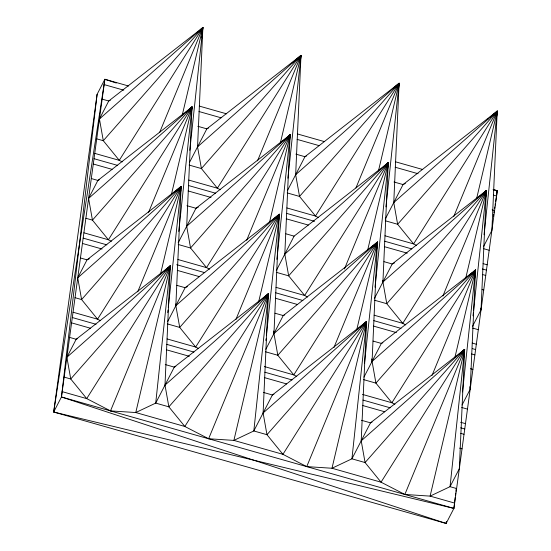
<?xml version="1.0" encoding="UTF-8"?>
<svg xmlns="http://www.w3.org/2000/svg" width="551" height="551" viewBox="0 0 551 551"><rect width="100%" height="100%" fill="white"/><g stroke="black" fill="none" stroke-linecap="round" stroke-linejoin="round"><path stroke-width="0.83" d="M454.63 503.077L430.104 496.114L404.847 494.467L381.044 482.187L331.991 468.254L306.735 466.614L282.932 454.327L233.879 440.401L208.622 438.754L184.826 426.474L168.854 406.838L164.997 385.115L170.321 265.823L76.169 339.271L67.27 356.511M100.537 320.73L97.561 319.194L81.596 299.558L77.739 277.835L87.024 259.845L181.176 186.396L175.845 305.695L279.288 214.256L273.957 333.548L377.401 242.109L372.07 361.408L475.506 269.969L470.182 389.261L462.055 405.006M209.504 269.157L206.529 267.628L190.556 247.991L186.699 226.268L192.03 106.977L97.871 180.425L88.587 198.415L92.451 220.131L108.416 239.768L111.392 241.304M220.359 189.737L217.383 188.201L201.411 168.565L197.554 146.841L202.878 27.55L108.726 100.998L99.442 118.988L103.299 140.712L119.271 160.341L122.246 161.877M265.83 295.921L268.433 293.676L233.879 440.401L253.818 430.965L272.394 394.984L366.546 321.536L331.991 468.254L351.931 458.818L370.499 422.837L464.658 349.389L430.104 496.114L450.043 486.678L459.327 468.687L464.658 349.389L381.044 482.187L365.079 462.551L361.215 440.828L366.546 321.536L282.932 454.327L266.966 434.698L263.109 412.974L268.433 293.676L174.281 367.124L155.713 403.105L135.766 412.541L110.51 410.901L86.714 398.614L62.187 391.651M307.616 297.017L304.641 295.481L288.669 275.844L284.812 254.128L290.136 134.83L195.984 208.278L178.187 242.757M318.464 217.59L315.489 216.054L299.524 196.425L295.66 174.701L300.991 55.41L206.839 128.858L189.427 162.586M276.299 270.617L294.096 236.138L388.248 162.69L382.924 281.981L486.361 190.543L481.03 309.841L472.524 326.33M416.577 245.45L413.601 243.914L397.636 224.278L393.772 202.554L399.103 83.263L304.951 156.711L287.539 190.439M385.266 219.05L403.057 184.571L497.216 111.123L491.885 230.414L483.372 246.903M169.439 275.238L169.68 272.669M170.004 269.246L170.321 265.823L164.467 270.872M180.452 194.104L180.852 189.82M181.017 188.111L181.176 186.396L175.969 190.887M191.466 112.962L192.03 106.977L188.125 110.345M201.914 37.819L202.072 36.111M202.479 31.827L202.878 27.55L200.275 29.795M267.545 303.091L267.71 301.383M268.034 297.96L268.433 293.676L164.997 385.115M278.558 221.957L278.882 218.533M279.047 216.819L279.288 214.256L185.136 287.705L167.724 321.433M289.578 140.822L290.136 134.83L282.326 141.566M300.591 59.687L300.991 55.41L291.878 63.269M365.582 331.805L365.74 330.09M366.139 325.813L366.546 321.536L360.037 327.149M376.595 250.671L376.912 247.247M377.153 244.678L377.401 242.109L283.242 315.558L265.837 349.293M387.608 169.536L388.248 162.69L383.696 166.616M398.621 88.401L399.103 83.263L395.845 86.073M464.252 353.673L464.658 349.389L461.401 352.199M474.7 278.524L474.941 275.961M475.265 272.531L475.506 269.969L381.354 343.418L363.942 377.146M485.713 197.389L486.361 190.543L392.209 263.991L374.411 298.47M496.733 116.254L497.216 111.123L490.053 117.294M208.622 438.754L268.433 293.676L184.826 426.474L135.766 412.541L170.321 265.823L86.714 398.614L70.742 378.985L66.885 357.262L170.321 265.823L155.713 403.105L168.854 406.838L268.433 293.676L253.818 430.965L266.966 434.698L366.546 321.536L351.931 458.818L365.079 462.551L464.658 349.389L450.043 486.678L456.614 488.544M167.745 312.596L168.014 310.041M168.289 307.479L181.176 186.396L77.739 277.835M178.779 231.468L192.03 106.977L88.587 198.415M189.813 150.34L202.878 27.55L99.442 118.988M265.851 340.456L266.037 338.748M266.395 335.339L279.288 214.256L274.081 218.747M276.884 259.321L290.136 134.83L186.699 226.268M287.918 178.193L300.991 55.41L197.554 146.841M364.507 363.192L377.401 242.109L371.539 247.165M374.997 287.181L375.362 283.772M375.541 282.064L388.248 162.69L284.812 254.128M385.941 206.907L399.103 83.263L295.66 174.701M462.53 391.906L475.506 269.969L473.557 271.65M473.02 315.888L473.385 312.479M473.564 310.771L486.361 190.543L479.852 196.156M484.053 234.76L497.216 111.123L393.772 202.554M493.221 189.544L497.312 190.701L453.9 508.401L446.131 523.45L53.688 412.024L61.457 396.975L97.1 94.331L104.869 79.275L128.576 86.011M97.1 94.331L53.688 412.024L453.9 508.401L455.209 497.284M455.415 495.576L455.711 493.007M455.918 491.299L456.214 488.737M446.131 523.45L446.365 521.749L446.131 523.45L61.457 396.975L104.869 79.275L116.275 83.029M53.688 412.024L104.869 79.275M493.393 216.171L493.655 214.47M493.916 212.776L494.178 211.074M494.571 208.526L494.832 206.832M495.094 205.13L495.356 203.436M495.618 201.735L497.312 190.701L493.145 189.696M182.264 115.083L202.878 27.55L103.299 140.712L96.728 138.845M171.409 194.51L192.03 106.977L92.451 220.131L85.873 218.265M160.561 273.93L181.176 186.396L81.596 299.558L75.026 297.692M280.376 142.936L300.991 55.41L201.411 168.565L189.089 165.066M269.522 222.363L290.136 134.83L190.556 247.991L178.235 244.492M258.474 302.623L279.288 214.256L179.709 327.411L167.387 323.912M378.489 170.796L399.103 83.263L299.524 196.425L287.202 192.926M367.634 250.223L388.248 162.69L288.669 275.844L276.347 272.346M356.979 328.809L377.401 242.109L277.814 355.271L265.492 351.772M476.601 198.649L497.216 111.123L397.636 224.278L385.307 220.779M465.747 278.076L486.361 190.543L386.781 303.704L374.46 300.205M454.892 357.503L475.506 269.969L375.927 383.124L363.605 379.625M191.507 108.595L192.03 106.977L191.011 108.34M300.467 57.028L300.991 55.41L299.971 56.774M289.612 136.455L290.136 134.83L206.529 267.628L177.911 259.5M398.58 84.888L399.103 83.263L398.084 84.634M366.022 323.161L366.546 321.536L263.109 412.974M496.692 112.741L497.216 111.123L413.601 243.914L384.984 235.787M464.135 351.015L464.658 349.389L361.215 440.828M159.742 132.199L202.878 27.55L119.271 160.341L94.744 153.378M148.556 212.41L192.03 106.977L108.416 239.768L83.89 232.804M137.709 291.837L181.176 186.396L179.647 188.449M110.51 410.901L170.321 265.823L70.742 378.985L64.171 377.118M257.524 160.844L300.991 55.41L217.383 188.201L188.766 180.074M246.669 240.27L290.136 134.83M235.821 319.697L279.288 214.256L278.269 215.62M355.96 187.912L399.103 83.263L315.489 216.054L286.878 207.934M344.458 268.922L388.248 162.69L386.719 164.735M333.927 347.55L377.401 242.109L376.374 243.48M306.735 466.614L366.546 321.536L365.527 322.9M453.748 216.557L497.216 111.123M442.894 295.983L486.361 190.543L485.341 191.913M432.039 375.41L475.506 269.969L391.899 402.76L362.462 394.406M404.847 494.467L464.658 349.389L463.639 350.76M496.534 192.209L497.312 190.701M181.176 186.396L97.561 319.194L73.035 312.224M279.288 214.256L195.674 347.047L167.063 338.92M388.248 162.69L304.641 295.481L276.023 287.353M377.401 242.109L293.786 374.907L264.356 366.546M486.361 190.543L402.753 323.341L374.136 315.213M169.302 267.187L170.321 265.823M185.515 112.59L186.817 111.467M279.722 143.811L281.024 142.688M393.242 88.318L394.544 87.196M263.226 298.167L264.528 297.044M487.449 119.539L488.751 118.417M357.434 329.395L358.735 328.272M470.953 273.895L472.255 272.773M458.797 354.445L460.099 353.322M110.262 100.275L108.726 100.998L102.155 99.132M99.407 179.695L97.871 180.425L91.301 178.558M208.374 128.128L206.839 128.858L197.802 126.289M89.324 258.756L87.024 259.845L80.446 257.978M198.284 207.19L195.984 208.278L186.947 205.716M306.48 155.988L304.951 156.711L295.915 154.142M77.705 338.541L76.169 339.271L69.598 337.405M187.436 286.616L185.136 287.705L176.919 285.37M405.364 183.476L403.057 184.571L394.02 182.002M175.817 366.401L174.281 367.124L165.245 364.562M284.777 314.835L283.242 315.558L275.032 313.23M394.509 262.903L392.209 263.991L383.992 261.656M273.923 394.254L272.394 394.984L263.357 392.415M382.89 342.688L381.354 343.418L373.137 341.083M372.035 422.114L370.499 422.837L361.463 420.275M199.269 106.081L226.475 113.802M297.382 133.934L324.587 141.662M395.487 161.794L422.7 169.515M104.139 84.599L123.761 90.171M198.98 111.522L221.054 117.79M297.092 139.382L319.167 145.65M395.205 167.235L418.099 173.737M493.317 195.095L496.582 196.025M492.133 209.855L494.598 210.558M483.42 248.639L489.171 250.271M483.096 263.647L487.187 264.804M94.014 158.702L117.728 165.431M188.414 185.501L215.62 193.229M286.527 213.361L314.559 221.316M384.639 241.214L411.845 248.942M482.373 268.964L486.457 270.128M93.291 164.019L112.094 169.357M188.125 190.949L211.019 197.451M286.238 218.802L308.312 225.07M384.35 246.662L407.244 253.164M482.462 274.515L485.734 275.445M285.879 233.803L294.096 236.138M482.104 289.516L483.744 289.984M472.572 328.059L478.323 329.691M472.248 343.066L476.333 344.23M83.16 238.122L106.873 244.858M176.74 264.694L204.772 272.655M275.672 292.781L302.885 300.509M373.785 320.641L400.99 328.368M472.338 348.625L475.609 349.548M82.436 243.446L102.059 249.018M177.277 270.376L199.352 276.643M275.39 298.229L297.464 304.496M373.495 326.089L396.389 332.584M471.608 353.942L474.879 354.872M470.43 368.709L472.896 369.404M461.717 407.485L467.468 409.118M460.574 422.259L465.478 423.65M72.312 317.548L96.019 324.277M166.712 344.354L193.918 352.075M264.824 372.207L292.03 379.935M362.93 400.067L390.142 407.788M460.664 427.81L464.755 428.974M71.582 322.865L90.385 328.21M166.423 349.795L189.317 356.297M264.535 377.655L286.61 383.923M362.648 405.508L384.722 411.776M460.76 433.368L464.025 434.291M459.575 448.128L462.041 448.831M61.457 396.975L453.9 508.401M405.729 324.87L402.753 323.341L386.781 303.704L382.628 280.307M394.874 404.296L391.899 402.76L375.927 383.124L371.622 358.901M296.762 376.443L293.786 374.907L277.814 355.271L273.516 331.041M198.649 348.583L195.674 347.047L179.709 327.411L175.549 304.021M480.734 308.167L481.03 309.841M469.734 386.754L470.182 389.261"/></g></svg>
